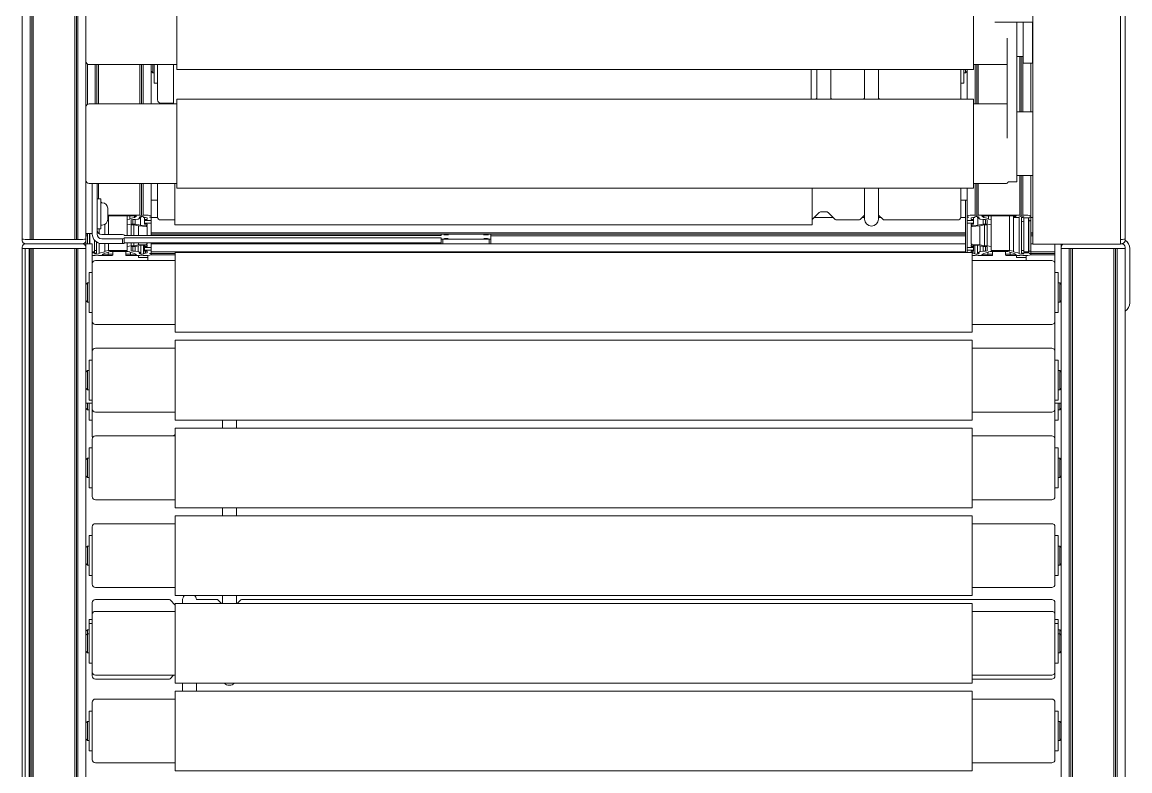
# Model space of a CAD drawing. Header units: metres. Extents: x 51 to 52746, y -259 to 37569.
# Drawn here: x 48994 to 49689, y 34579 to 35048 of the extents above; entities that cross this region are included whole.
import ezdxf

# ---------------------------------------------------------------- set-up
doc = ezdxf.new("R2010")
doc.units = ezdxf.units.M
doc.header["$LTSCALE"] = 500
doc.layers.add('Visible (ISO)', color=7, linetype='Continuous')

msp = doc.modelspace()

# ---------------------------------------------------------------- linework, layer by layer
at = {"layer": 'Visible (ISO)', "color": 4, "lineweight": 5}
for p, q in [((49627.773, 34909.039), (49627.773, 36871.539)), ((49682.773, 34909.039), (49682.773, 36871.539)), ((49685.552, 36436.402), (49685.552, 34912.297)), ((48993.552, 36231.539), (48993.552, 34912.297)), ((48998.552, 36231.539), (48998.552, 34911.983)), ((48999.552, 36231.539), (48999.552, 34912.088)), ((49000.552, 36231.539), (49000.552, 34911.983)), ((49026.552, 36231.539), (49026.552, 34911.983)), ((49027.552, 36231.539), (49027.552, 34912.088)), ((49028.552, 36231.539), (49028.552, 34911.983)), ((49033.552, 36231.539), (49033.552, 34912.297)), ((49090.552, 35074.613), (49090.552, 35018.613)), ((49590.552, 35074.613), (49590.552, 35018.613)), ((49603.773, 35048.225), (49627.773, 35048.225)), ((49617.552, 35044.104), (49617.552, 35048.225)), ((49617.552, 35044.104), (49617.552, 34969.515)), ((49621.552, 35044.104), (49621.552, 35048.225)), ((49621.552, 35044.104), (49621.552, 35022.613)), ((49627.552, 35048.225), (49627.552, 35044.104)), ((49627.552, 35022.613), (49627.552, 35044.104)), ((49611.552, 34975.455), (49611.552, 35038.164)), ((49034.467, 34996.704), (49034.467, 35021.933)), ((49035.552, 35021.613), (49090.552, 35021.613)), ((49039.467, 34997.024), (49039.467, 35021.613)), ((49040.467, 34997.024), (49040.467, 35021.613)), ((49041.467, 34997.024), (49041.467, 35021.613)), ((49067.467, 34997.024), (49067.467, 35021.613)), ((49068.467, 34997.024), (49068.467, 35021.613)), ((49069.467, 34997.024), (49069.467, 35021.613)), ((49074.467, 34997.024), (49074.467, 35021.613)), ((49075.467, 35016.477), (49075.467, 35021.613)), ((49076.467, 35021.613), (49076.467, 35009.977)), ((49078.467, 35021.613), (49078.467, 34999.477)), ((49088.553, 35021.613), (49088.553, 34997.024)), ((49590.552, 35021.613), (49610.552, 35021.613)), ((49591.467, 34997.024), (49591.467, 35021.613)), ((49592.467, 34997.024), (49592.467, 35021.613)), ((49593.467, 34997.024), (49593.467, 35021.613)), ((49621.552, 35026.613), (49617.552, 35026.613)), ((49619.467, 34992.024), (49619.467, 35026.613)), ((49620.467, 34992.024), (49620.467, 35026.613)), ((49621.467, 34992.024), (49621.467, 35026.613)), ((49627.552, 35022.613), (49621.552, 35022.613)), ((49626.467, 34992.024), (49626.467, 35022.613)), ((49627.773, 35026.613), (49627.552, 35026.613)), ((49074.467, 35017.477), (49075.467, 35016.477)), ((49075.467, 35016.477), (49076.467, 35016.477)), ((49590.552, 35018.613), (49090.552, 35018.613)), ((49488.553, 35018.613), (49488.553, 35000.024)), ((49492.067, 35000.024), (49492.067, 35018.613)), ((49500.867, 35018.613), (49500.867, 35000.024)), ((49522.067, 35000.024), (49522.067, 35018.613)), ((49530.867, 35000.024), (49530.867, 35018.613)), ((49582.467, 35000.024), (49582.467, 35018.613)), ((49584.467, 35009.977), (49584.467, 35018.613)), ((49585.467, 35016.477), (49584.467, 35016.477)), ((49585.467, 35018.613), (49585.467, 35016.477)), ((49586.467, 35017.477), (49585.467, 35016.477)), ((49586.467, 35000.024), (49586.467, 35018.613)), ((49076.467, 35009.977), (49078.467, 35009.977)), ((49584.467, 35009.977), (49582.467, 35009.977)), ((49492.067, 35000.577), (49491.514, 35000.024)), ((49500.867, 35000.577), (49501.42, 35000.024)), ((49522.067, 35000.577), (49521.514, 35000.024)), ((49530.867, 35000.577), (49531.42, 35000.024)), ((49035.552, 34997.024), (49090.552, 34997.024)), ((49080.467, 34997.477), (49088.553, 34997.477)), ((49090.552, 35000.024), (49090.552, 34944.024)), ((49590.552, 35000.024), (49090.552, 35000.024)), ((49590.552, 35000.024), (49590.552, 34944.024)), ((49590.552, 34997.024), (49610.552, 34997.024)), ((49627.773, 34992.024), (49617.552, 34992.024)), ((49617.552, 34948.024), (49617.552, 34969.515)), ((49627.773, 34952.024), (49617.552, 34952.024)), ((49619.467, 34927.223), (49619.467, 34952.024)), ((49620.467, 34927.012), (49620.467, 34952.024)), ((49621.467, 34927.223), (49621.467, 34952.024)), ((49626.467, 34926.589), (49626.467, 34952.024)), ((49035.552, 34947.024), (49090.552, 34947.024)), ((49037.552, 34918.449), (49037.552, 34947.024)), ((49040.552, 34947.024), (49040.552, 34915.338)), ((49041.467, 34937.382), (49041.467, 34947.024)), ((49067.467, 34927.223), (49067.467, 34947.024)), ((49068.467, 34927.012), (49068.467, 34947.024)), ((49069.467, 34927.223), (49069.467, 34947.024)), ((49074.467, 34926.589), (49074.467, 34947.024)), ((49078.467, 34947.024), (49078.467, 34926.173)), ((49089.26, 34921.173), (49089.26, 34947.024)), ((49590.552, 34947.024), (49610.552, 34947.024)), ((49591.467, 34927.223), (49591.467, 34947.024)), ((49592.467, 34927.012), (49592.467, 34947.024)), ((49593.467, 34927.223), (49593.467, 34947.024)), ((49612.284, 34948.024), (49617.552, 34948.024)), ((49590.552, 34944.024), (49090.552, 34944.024)), ((49489.26, 34921.173), (49489.26, 34944.024)), ((49522.067, 34924.773), (49522.067, 34944.024)), ((49530.867, 34944.024), (49530.867, 34924.773)), ((49582.467, 34926.173), (49582.467, 34944.024)), ((49586.467, 34926.589), (49586.467, 34944.024)), ((49040.552, 34937.382), (49042.852, 34937.382)), ((49042.852, 34918.582), (49042.852, 34937.382)), ((49043.752, 34934.982), (49042.852, 34934.982)), ((49047.252, 34924.482), (49047.252, 34931.482)), ((49074.467, 34936.673), (49078.467, 34936.673)), ((49586.467, 34936.673), (49582.467, 34936.673)), ((49585.467, 34936.673), (49585.467, 34907.716)), ((49047.252, 34927.223), (49067.467, 34927.223)), ((49064.753, 34926.694), (49047.252, 34926.694)), ((49047.831, 34914.968), (49047.831, 34926.694)), ((49059.42, 34924.433), (49059.42, 34926.694)), ((49059.42, 34924.433), (49061.067, 34924.782)), ((49059.42, 34921.591), (49059.42, 34924.433)), ((49061.067, 34925.109), (49061.067, 34926.694)), ((49061.067, 34925.109), (49063.973, 34925.827)), ((49061.067, 34924.782), (49061.067, 34925.109)), ((49062.92, 34924.39), (49061.92, 34924.178)), ((49061.92, 34924.178), (49061.92, 34921.81)), ((49062.92, 34921.599), (49062.92, 34924.39)), ((49064.468, 34924.39), (49062.92, 34924.39)), ((49063.973, 34925.827), (49063.973, 34926.694)), ((49063.973, 34925.827), (49065.223, 34926.553)), ((49066.364, 34924.733), (49064.468, 34924.39)), ((49064.468, 34921.599), (49064.468, 34924.39)), ((49067.954, 34925.656), (49066.364, 34924.733)), ((49067.467, 34927.223), (49068.467, 34927.012)), ((49067.864, 34920.984), (49067.864, 34925.604)), ((49067.954, 34925.656), (49067.954, 34926.252)), ((49068.467, 34927.012), (49069.467, 34927.223)), ((49069.467, 34927.223), (49071.467, 34927.223)), ((49069.606, 34925.748), (49069.606, 34926.161)), ((49070.907, 34925.748), (49069.606, 34925.748)), ((49070.42, 34924.369), (49070.42, 34925.748)), ((49070.42, 34923.967), (49070.42, 34924.369)), ((49070.42, 34922.022), (49070.42, 34923.967)), ((49071.967, 34925.524), (49070.907, 34925.748)), ((49070.92, 34924.474), (49071.467, 34924.474)), ((49073.467, 34923.861), (49070.92, 34923.861)), ((49071.967, 34924.58), (49071.967, 34925.524)), ((49074.467, 34926.166), (49073.467, 34925.954)), ((49073.467, 34925.954), (49074.467, 34925.743)), ((49074.467, 34926.589), (49074.467, 34926.166)), ((49074.467, 34925.743), (49074.467, 34926.166)), ((49074.467, 34925.743), (49074.467, 34924.073)), ((49078.521, 34925.709), (49074.467, 34925.709)), ((49074.467, 34921.916), (49074.467, 34924.073)), ((49080.467, 34924.173), (49089.26, 34924.173)), ((49493.674, 34928.88), (49489.26, 34924.466)), ((49502.431, 34925.709), (49490.503, 34925.709)), ((49498.553, 34929.173), (49494.381, 34929.173)), ((49499.26, 34928.88), (49503.674, 34924.466)), ((49504.381, 34924.173), (49518.553, 34924.173)), ((49522.067, 34927.273), (49519.26, 34924.466)), ((49522.067, 34925.709), (49520.503, 34925.709)), ((49530.867, 34927.273), (49533.674, 34924.466)), ((49532.431, 34925.709), (49530.867, 34925.709)), ((49534.381, 34924.173), (49580.467, 34924.173)), ((49585.467, 34925.709), (49582.412, 34925.709)), ((49586.467, 34926.589), (49586.467, 34926.166)), ((49586.467, 34925.743), (49586.467, 34926.166)), ((49586.467, 34926.166), (49587.467, 34925.954)), ((49587.467, 34925.954), (49586.467, 34925.743)), ((49586.467, 34925.743), (49586.467, 34924.073)), ((49586.467, 34921.916), (49586.467, 34924.073)), ((49587.467, 34923.861), (49590.014, 34923.861)), ((49588.967, 34925.524), (49590.026, 34925.748)), ((49588.967, 34924.58), (49588.967, 34925.524)), ((49591.467, 34927.223), (49589.467, 34927.223)), ((49590.014, 34924.474), (49589.467, 34924.474)), ((49590.026, 34925.748), (49591.328, 34925.748)), ((49590.514, 34924.369), (49590.514, 34925.748)), ((49590.514, 34923.967), (49590.514, 34924.369)), ((49590.514, 34922.022), (49590.514, 34923.967)), ((49591.328, 34925.748), (49591.328, 34926.161)), ((49592.467, 34927.012), (49591.467, 34927.223)), ((49593.467, 34927.223), (49592.467, 34927.012)), ((49592.98, 34925.656), (49592.98, 34926.252)), ((49592.98, 34925.656), (49594.569, 34924.733)), ((49593.07, 34920.984), (49593.07, 34925.604)), ((49619.467, 34927.223), (49593.467, 34927.223)), ((49594.569, 34924.733), (49596.465, 34924.39)), ((49596.96, 34925.827), (49595.711, 34926.553)), ((49596.181, 34926.694), (49616.753, 34926.694)), ((49596.465, 34921.599), (49596.465, 34924.39)), ((49596.465, 34924.39), (49598.014, 34924.39)), ((49596.96, 34925.827), (49596.96, 34926.694)), ((49599.867, 34925.109), (49596.96, 34925.827)), ((49598.014, 34921.599), (49598.014, 34924.39)), ((49598.014, 34924.39), (49599.014, 34924.178)), ((49599.014, 34924.178), (49599.014, 34921.81)), ((49599.867, 34925.109), (49599.867, 34926.694)), ((49599.867, 34924.782), (49599.867, 34925.109)), ((49601.514, 34924.433), (49599.867, 34924.782)), ((49601.514, 34924.433), (49601.514, 34926.694)), ((49601.514, 34921.591), (49601.514, 34924.433)), ((49613.102, 34905.033), (49613.102, 34926.694)), ((49615.567, 34904.512), (49615.567, 34926.694)), ((49615.927, 34925.8), (49615.927, 34926.694)), ((49617.223, 34926.553), (49615.927, 34925.8)), ((49615.927, 34925.8), (49619.156, 34925.8)), ((49619.156, 34925.8), (49619.156, 34926.109)), ((49619.156, 34903.274), (49619.156, 34925.8)), ((49620.467, 34927.012), (49619.467, 34927.223)), ((49621.467, 34927.223), (49620.467, 34927.012)), ((49620.667, 34925.64), (49620.667, 34926.269)), ((49620.667, 34925.64), (49620.667, 34923.417)), ((49623.467, 34927.223), (49621.467, 34927.223)), ((49621.967, 34925.426), (49621.967, 34904.283)), ((49624.967, 34925.426), (49621.967, 34925.426)), ((49621.967, 34925.426), (49625.167, 34925.426)), ((49621.967, 34923.417), (49621.967, 34925.426)), ((49624.967, 34904.283), (49624.967, 34925.426)), ((49625.167, 34925.426), (49625.167, 34923.84)), ((49625.167, 34904.494), (49625.167, 34923.84)), ((49625.467, 34925.954), (49626.467, 34926.166)), ((49626.467, 34925.743), (49625.467, 34925.954)), ((49626.467, 34926.166), (49626.467, 34926.589)), ((49626.467, 34925.743), (49626.467, 34926.166)), ((49626.467, 34923.84), (49626.467, 34925.743)), ((49627.773, 34925.709), (49626.467, 34925.709)), ((49626.467, 34904.494), (49626.467, 34923.84)), ((49037.552, 34915.763), (49037.552, 34918.449)), ((49040.552, 34918.582), (49042.852, 34918.582)), ((49041.777, 34915.546), (49041.777, 34918.582)), ((49043.752, 34920.982), (49042.852, 34920.982)), ((49045.367, 34914.968), (49045.367, 34921.377)), ((49061.884, 34921.07), (49059.42, 34921.591)), ((49059.42, 34914.445), (49059.42, 34921.591)), ((49063.544, 34921.07), (49061.884, 34921.07)), ((49061.884, 34914.445), (49061.884, 34921.07)), ((49061.92, 34921.81), (49062.92, 34921.599)), ((49062.92, 34921.599), (49064.468, 34921.599)), ((49066.582, 34920.52), (49063.544, 34921.07)), ((49063.544, 34914.445), (49063.544, 34921.07)), ((49064.468, 34921.599), (49067.864, 34920.984)), ((49071.309, 34920.157), (49066.582, 34920.52)), ((49066.582, 34914.445), (49066.582, 34920.52)), ((49067.864, 34920.984), (49071.296, 34920.72)), ((49070.42, 34921.62), (49070.42, 34922.022)), ((49070.92, 34922.128), (49073.467, 34922.128)), ((49071.467, 34921.514), (49070.92, 34921.514)), ((49071.967, 34920.82), (49071.967, 34921.409)), ((49071.967, 34914.445), (49071.967, 34919.958)), ((49074.467, 34921.916), (49074.467, 34914.445)), ((49089.26, 34921.173), (49489.26, 34921.173)), ((49586.467, 34921.916), (49586.467, 34907.158)), ((49590.014, 34922.128), (49587.467, 34922.128)), ((49588.967, 34920.82), (49588.967, 34921.409)), ((49588.967, 34909.116), (49588.967, 34919.958)), ((49589.467, 34921.514), (49590.014, 34921.514)), ((49589.625, 34920.157), (49594.351, 34920.52)), ((49593.07, 34920.984), (49589.638, 34920.72)), ((49590.514, 34921.62), (49590.514, 34922.022)), ((49596.465, 34921.599), (49593.07, 34920.984)), ((49594.351, 34920.52), (49597.389, 34921.07)), ((49594.351, 34908.554), (49594.351, 34920.52)), ((49598.014, 34921.599), (49596.465, 34921.599)), ((49597.389, 34921.07), (49599.049, 34921.07)), ((49597.389, 34908.004), (49597.389, 34921.07)), ((49599.014, 34921.81), (49598.014, 34921.599)), ((49599.049, 34921.07), (49601.514, 34921.591)), ((49599.049, 34908.004), (49599.049, 34921.07)), ((49601.514, 34907.483), (49601.514, 34921.591)), ((49620.667, 34904.927), (49620.667, 34923.417)), ((49621.167, 34923.312), (49621.467, 34923.312)), ((49625.667, 34923.734), (49625.967, 34923.734)), ((48993.552, 34911.302), (48993.552, 34912.297)), ((48996.552, 34911.983), (49030.552, 34911.983)), ((48996.552, 34911.983), (48998.552, 34911.983)), ((48998.552, 34911.983), (48999.552, 34912.088)), ((48999.552, 34912.088), (49000.552, 34911.983)), ((49000.552, 34911.983), (49026.552, 34911.983)), ((49026.552, 34911.983), (49027.552, 34912.088)), ((49027.552, 34912.088), (49028.552, 34911.983)), ((49028.552, 34911.983), (49030.552, 34911.983)), ((49037.552, 34915.763), (49033.552, 34915.763)), ((49034.467, 34915.209), (49033.552, 34915.209)), ((49034.467, 34914.209), (49033.552, 34914.209)), ((49033.552, 34912.297), (49033.552, 34911.302)), ((49033.552, 34909.209), (49033.552, 34911.302)), ((49034.467, 34909.209), (49034.467, 34915.763)), ((49035.767, 34909.209), (49035.767, 34915.763)), ((49035.967, 34915.763), (49035.967, 34909.209)), ((49037.552, 34915.338), (49037.552, 34915.763)), ((49038.967, 34904.283), (49038.967, 34911.489)), ((49040.267, 34904.927), (49040.267, 34910.345)), ((49043.552, 34914.968), (49056.552, 34914.968)), ((49056.552, 34912.354), (49043.552, 34912.354)), ((49057.552, 34914.863), (49056.552, 34914.968)), ((49056.552, 34912.354), (49057.552, 34912.459)), ((49056.552, 34909.371), (49056.552, 34912.354)), ((49057.552, 34914.863), (49057.552, 34914.445)), ((49057.552, 34914.445), (49256.552, 34914.445)), ((49057.552, 34912.877), (49057.552, 34912.459)), ((49256.552, 34912.877), (49057.552, 34912.877)), ((49057.552, 34912.459), (49057.552, 34909.475)), ((49057.552, 34909.893), (49256.552, 34909.893)), ((49059.42, 34907.483), (49059.42, 34909.893)), ((49061.884, 34908.004), (49061.884, 34909.893)), ((49063.544, 34908.004), (49063.544, 34909.893)), ((49066.582, 34908.554), (49066.582, 34909.893)), ((49071.967, 34909.116), (49071.967, 34909.893)), ((49585.467, 34916.209), (49074.467, 34916.209)), ((49257.359, 34915.209), (49074.467, 34915.209)), ((49074.467, 34909.893), (49074.467, 34907.158)), ((49257.552, 34915.229), (49256.552, 34915.124)), ((49256.552, 34914.445), (49256.552, 34915.124)), ((49256.552, 34912.198), (49256.552, 34912.877)), ((49256.552, 34912.198), (49257.552, 34912.093)), ((49256.552, 34909.214), (49256.552, 34912.198)), ((49257.552, 34915.229), (49286.552, 34915.229)), ((49257.552, 34912.093), (49257.552, 34909.109)), ((49286.552, 34912.093), (49257.552, 34912.093)), ((49287.552, 34915.124), (49286.552, 34915.229)), ((49286.552, 34912.093), (49287.552, 34912.198)), ((49286.552, 34909.109), (49286.552, 34912.093)), ((49585.467, 34915.209), (49286.746, 34915.209)), ((49287.552, 34915.124), (49287.552, 34912.198)), ((49585.467, 34914.209), (49287.552, 34914.209)), ((49287.552, 34912.198), (49287.552, 34909.214)), ((49627.773, 34916.209), (49626.467, 34916.209)), ((49627.773, 34915.209), (49626.467, 34915.209)), ((49627.773, 34914.209), (49626.467, 34914.209)), ((49685.552, 34912.297), (49685.552, 34911.302)), ((48993.552, 34906.209), (48993.552, 34907.209)), ((48993.552, 34906.209), (48995.352, 34906.209)), ((48993.552, 33366.209), (48993.552, 34906.209)), ((48995.352, 34906.209), (48993.552, 34906.209)), ((48995.352, 34906.209), (48998.052, 34906.209)), ((48995.352, 34906.209), (48995.352, 33366.209)), ((48996.552, 34909.209), (48995.552, 34909.209)), ((48996.552, 34909.209), (48999.552, 34909.209)), ((49030.552, 34906.209), (48998.052, 34906.209)), ((48998.052, 34906.209), (48998.552, 34906.209)), ((48998.052, 34906.209), (48998.052, 33366.209)), ((48998.552, 33366.209), (48998.552, 34906.209)), ((48999.552, 34909.209), (49027.552, 34909.209)), ((48999.552, 33366.209), (48999.552, 34906.209)), ((49000.552, 33366.209), (49000.552, 34906.209)), ((49000.552, 34906.209), (49026.552, 34906.209)), ((49026.552, 33366.209), (49026.552, 34906.209)), ((49027.552, 34909.209), (49030.552, 34909.209)), ((49027.552, 33366.209), (49027.552, 34906.209)), ((49028.552, 33366.209), (49028.552, 34906.209)), ((49028.552, 34906.209), (49030.552, 34906.209)), ((49031.552, 34909.209), (49030.552, 34909.209)), ((49030.552, 34906.209), (49033.552, 34906.209)), ((49033.552, 34906.209), (49030.552, 34906.209)), ((49033.552, 34909.209), (49033.552, 34907.221)), ((49033.552, 34909.209), (49033.552, 34909.209)), ((49033.552, 34909.209), (49033.552, 34907.209)), ((49033.552, 34909.209), (49037.552, 34909.209)), ((49033.552, 34907.209), (49033.552, 34906.209)), ((49033.552, 33366.209), (49033.552, 34906.209)), ((49037.552, 34906.209), (49037.552, 34909.209)), ((49037.552, 34896.709), (49037.552, 34906.209)), ((49037.552, 34904.283), (49038.967, 34904.283)), ((49037.552, 34903.648), (49038.967, 34903.648)), ((49038.967, 34903.648), (49038.967, 34904.927)), ((49039.467, 34905.033), (49039.767, 34905.033)), ((49040.267, 34904.927), (49040.267, 34903.434)), ((49041.777, 34903.274), (49041.777, 34909.638)), ((49041.777, 34903.274), (49045.367, 34904.161)), ((49043.552, 34909.371), (49056.552, 34909.371)), ((49044.96, 34903.247), (49043.711, 34902.522)), ((49047.867, 34903.965), (49044.96, 34903.247)), ((49045.367, 34904.512), (49045.367, 34909.371)), ((49045.367, 34904.512), (49047.831, 34905.033)), ((49045.367, 34904.161), (49045.367, 34904.512)), ((49047.467, 34902.601), (49047.467, 34903.867)), ((49047.831, 34905.033), (49047.831, 34909.371)), ((49047.831, 34905.033), (49058.42, 34905.033)), ((49048.867, 34904.504), (49047.867, 34904.293)), ((49047.867, 34904.293), (49047.867, 34903.965)), ((49060.067, 34904.504), (49048.867, 34904.504)), ((49050.367, 34902.601), (49050.367, 34904.504)), ((49057.552, 34909.475), (49056.552, 34909.371)), ((49058.567, 34902.601), (49058.567, 34904.504)), ((49059.42, 34907.483), (49061.884, 34908.004)), ((49059.42, 34905.244), (49059.42, 34907.483)), ((49061.067, 34904.293), (49060.067, 34904.504)), ((49061.067, 34903.965), (49061.067, 34904.293)), ((49063.973, 34903.247), (49061.067, 34903.965)), ((49061.467, 34902.601), (49061.467, 34903.867)), ((49061.884, 34908.004), (49063.544, 34908.004)), ((49062.92, 34907.475), (49061.92, 34907.264)), ((49061.92, 34907.264), (49061.92, 34904.896)), ((49061.92, 34904.896), (49062.92, 34904.684)), ((49062.92, 34904.684), (49062.92, 34907.475)), ((49064.468, 34907.475), (49062.92, 34907.475)), ((49062.92, 34904.684), (49064.468, 34904.684)), ((49063.544, 34908.004), (49066.582, 34908.554)), ((49065.223, 34902.522), (49063.973, 34903.247)), ((49067.864, 34908.09), (49064.468, 34907.475)), ((49064.468, 34904.684), (49064.468, 34907.475)), ((49064.468, 34904.684), (49066.364, 34904.341)), ((49066.364, 34904.341), (49066.364, 34907.819)), ((49066.364, 34904.341), (49067.954, 34903.418)), ((49066.582, 34908.554), (49071.309, 34908.918)), ((49071.296, 34908.354), (49067.864, 34908.09)), ((49067.954, 34903.418), (49067.954, 34908.097)), ((49069.606, 34903.326), (49069.606, 34908.224)), ((49069.606, 34903.326), (49070.907, 34903.326)), ((49070.42, 34907.454), (49070.42, 34908.287)), ((49070.42, 34907.052), (49070.42, 34907.454)), ((49070.42, 34905.107), (49070.42, 34907.052)), ((49070.42, 34904.706), (49070.42, 34905.107)), ((49070.907, 34903.326), (49070.907, 34904.6)), ((49070.907, 34903.326), (49071.967, 34903.55)), ((49070.92, 34907.56), (49071.467, 34907.56)), ((49073.467, 34906.947), (49070.92, 34906.947)), ((49070.92, 34905.213), (49073.467, 34905.213)), ((49071.467, 34904.6), (49070.92, 34904.6)), ((49071.967, 34907.666), (49071.967, 34908.255)), ((49071.967, 34903.55), (49071.967, 34904.494)), ((49074.467, 34903.331), (49073.467, 34903.12)), ((49073.467, 34903.12), (49074.467, 34902.908)), ((49256.603, 34909.209), (49074.467, 34909.209)), ((49256.603, 34909.209), (49074.467, 34909.209)), ((49074.467, 34905.002), (49074.467, 34907.158)), ((49074.467, 34905.002), (49074.467, 34903.331)), ((49585.467, 34904.209), (49074.467, 34904.209)), ((49074.467, 34902.908), (49074.467, 34903.331)), ((49089.552, 34903.209), (49074.467, 34903.209)), ((49074.467, 34902.908), (49074.467, 34902.486)), ((49089.552, 34903.709), (49089.552, 34853.709)), ((49589.552, 34903.709), (49089.552, 34903.709)), ((49257.552, 34909.109), (49256.552, 34909.214)), ((49286.552, 34909.109), (49257.552, 34909.109)), ((49287.552, 34909.214), (49286.552, 34909.109)), ((49585.467, 34909.209), (49287.501, 34909.209)), ((49585.467, 34909.209), (49287.501, 34909.209)), ((49585.467, 34903.709), (49585.467, 34907.716)), ((49586.467, 34905.002), (49586.467, 34907.158)), ((49586.467, 34905.002), (49586.467, 34903.709)), ((49587.467, 34906.947), (49590.014, 34906.947)), ((49590.014, 34905.213), (49587.467, 34905.213)), ((49588.967, 34907.666), (49588.967, 34908.255)), ((49588.967, 34903.709), (49588.967, 34904.494)), ((49590.014, 34907.56), (49589.467, 34907.56)), ((49589.467, 34904.6), (49590.014, 34904.6)), ((49589.552, 34903.709), (49589.552, 34853.709)), ((49590.026, 34903.326), (49589.552, 34903.427)), ((49594.351, 34908.554), (49589.625, 34908.918)), ((49589.638, 34908.354), (49593.07, 34908.09)), ((49590.026, 34903.326), (49590.026, 34904.6)), ((49591.328, 34903.326), (49590.026, 34903.326)), ((49590.514, 34907.454), (49590.514, 34908.287)), ((49590.514, 34907.052), (49590.514, 34907.454)), ((49590.514, 34905.107), (49590.514, 34907.052)), ((49590.514, 34904.706), (49590.514, 34905.107)), ((49591.328, 34903.326), (49591.328, 34908.224)), ((49592.98, 34903.418), (49592.98, 34908.097)), ((49594.569, 34904.341), (49592.98, 34903.418)), ((49593.07, 34908.09), (49596.465, 34907.475)), ((49597.389, 34908.004), (49594.351, 34908.554)), ((49594.569, 34904.341), (49594.569, 34907.819)), ((49596.465, 34904.684), (49594.569, 34904.341)), ((49595.711, 34902.522), (49596.96, 34903.247)), ((49596.465, 34904.684), (49596.465, 34907.475)), ((49596.465, 34907.475), (49598.014, 34907.475)), ((49598.014, 34904.684), (49596.465, 34904.684)), ((49596.96, 34903.247), (49599.867, 34903.965)), ((49599.049, 34908.004), (49597.389, 34908.004)), ((49598.014, 34904.684), (49598.014, 34907.475)), ((49598.014, 34907.475), (49599.014, 34907.264)), ((49599.014, 34904.896), (49598.014, 34904.684)), ((49599.014, 34907.264), (49599.014, 34904.896)), ((49601.514, 34907.483), (49599.049, 34908.004)), ((49599.467, 34902.601), (49599.467, 34903.867)), ((49599.867, 34904.293), (49600.867, 34904.504)), ((49599.867, 34903.965), (49599.867, 34904.293)), ((49600.867, 34904.504), (49612.067, 34904.504)), ((49601.514, 34905.244), (49601.514, 34907.483)), ((49602.367, 34902.601), (49602.367, 34904.504)), ((49613.102, 34905.033), (49602.514, 34905.033)), ((49610.567, 34902.601), (49610.567, 34904.504)), ((49612.067, 34904.504), (49613.067, 34904.293)), ((49613.067, 34904.293), (49613.067, 34903.965)), ((49613.067, 34903.965), (49615.973, 34903.247)), ((49615.567, 34904.512), (49613.102, 34905.033)), ((49613.467, 34902.601), (49613.467, 34903.867)), ((49615.567, 34904.161), (49615.567, 34904.512)), ((49619.156, 34903.274), (49615.567, 34904.161)), ((49615.973, 34903.247), (49617.223, 34902.522)), ((49620.667, 34904.927), (49620.667, 34903.434)), ((49621.467, 34905.033), (49621.167, 34905.033)), ((49621.967, 34903.648), (49621.967, 34904.927)), ((49621.967, 34904.283), (49624.967, 34904.283)), ((49625.167, 34903.648), (49621.967, 34903.648)), ((49625.167, 34904.494), (49625.167, 34903.648)), ((49625.467, 34903.12), (49626.467, 34903.331)), ((49626.467, 34902.908), (49625.467, 34903.12)), ((49625.967, 34904.6), (49625.667, 34904.6)), ((49627.773, 34909.209), (49626.467, 34909.209)), ((49627.773, 34909.209), (49626.467, 34909.209)), ((49626.467, 34903.331), (49626.467, 34904.494)), ((49641.552, 34904.209), (49626.467, 34904.209)), ((49626.467, 34902.908), (49626.467, 34903.331)), ((49641.552, 34903.209), (49626.467, 34903.209)), ((49626.467, 34902.486), (49626.467, 34902.908)), ((49627.773, 34909.039), (49630.773, 34909.039)), ((49646.773, 34909.039), (49630.773, 34909.039)), ((49641.552, 34906.209), (49641.552, 34909.039)), ((49641.552, 34896.709), (49641.552, 34906.209)), ((49645.552, 34909.039), (49645.552, 34907.209)), ((49645.552, 34906.209), (49645.552, 34907.209)), ((49645.552, 34906.209), (49648.552, 34906.209)), ((49645.552, 33366.209), (49645.552, 34906.209)), ((49645.552, 34906.209), (49648.552, 34906.209)), ((49646.773, 34909.039), (49682.773, 34909.039)), ((49682.552, 34906.209), (49648.552, 34906.209)), ((49650.552, 34906.209), (49648.552, 34906.209)), ((49650.552, 33366.209), (49650.552, 34906.209)), ((49651.552, 33366.209), (49651.552, 34906.209)), ((49652.552, 33366.209), (49652.552, 34906.209)), ((49678.552, 34906.209), (49652.552, 34906.209)), ((49678.552, 33366.209), (49678.552, 34906.209)), ((49679.552, 33366.209), (49679.552, 34906.209)), ((49680.552, 33366.209), (49680.552, 34906.209)), ((49682.552, 34906.209), (49680.552, 34906.209)), ((49682.552, 34906.209), (49685.552, 34906.209)), ((49682.552, 34906.209), (49685.552, 34906.209)), ((49683.552, 34909.209), (49682.773, 34909.209)), ((49685.552, 34907.209), (49685.552, 34906.209)), ((49685.552, 33366.209), (49685.552, 34906.209)), ((49688.552, 34906.209), (49688.552, 34872.209)), ((49039.467, 34901.851), (49037.552, 34901.851)), ((49037.552, 34896.709), (49037.552, 34860.709)), ((49040.467, 34902.063), (49039.467, 34901.851)), ((49089.552, 34898.709), (49039.552, 34898.709)), ((49041.467, 34901.851), (49040.467, 34902.063)), ((49049.367, 34901.851), (49041.467, 34901.851)), ((49044.181, 34902.38), (49046.967, 34902.38)), ((49047.467, 34902.486), (49047.467, 34902.601)), ((49047.967, 34902.707), (49049.867, 34902.707)), ((49050.367, 34902.601), (49050.367, 34902.063)), ((49058.567, 34902.063), (49058.567, 34902.601)), ((49059.067, 34902.707), (49060.967, 34902.707)), ((49067.467, 34901.851), (49059.567, 34901.851)), ((49061.467, 34902.601), (49061.467, 34902.486)), ((49061.967, 34902.38), (49064.753, 34902.38)), ((49066.467, 34900.583), (49066.467, 34901.851)), ((49066.467, 34900.583), (49072.467, 34900.583)), ((49068.467, 34902.063), (49067.467, 34901.851)), ((49069.467, 34901.851), (49068.467, 34902.063)), ((49071.467, 34901.851), (49069.467, 34901.851)), ((49072.467, 34900.583), (49072.467, 34901.888)), ((49072.467, 34898.709), (49072.467, 34900.583)), ((49089.552, 34902.209), (49074.166, 34902.209)), ((49589.552, 34901.851), (49591.467, 34901.851)), ((49639.552, 34898.709), (49589.552, 34898.709)), ((49591.467, 34901.851), (49592.467, 34902.063)), ((49592.467, 34902.063), (49593.467, 34901.851)), ((49593.467, 34901.851), (49601.367, 34901.851)), ((49598.967, 34902.38), (49596.181, 34902.38)), ((49599.467, 34902.601), (49599.467, 34902.486)), ((49601.867, 34902.707), (49599.967, 34902.707)), ((49602.367, 34902.063), (49602.367, 34902.601)), ((49610.567, 34902.601), (49610.567, 34902.063)), ((49612.967, 34902.707), (49611.067, 34902.707)), ((49611.567, 34901.851), (49619.467, 34901.851)), ((49613.467, 34902.486), (49613.467, 34902.601)), ((49616.753, 34902.38), (49613.967, 34902.38)), ((49617.467, 34900.583), (49617.467, 34901.851)), ((49617.467, 34900.583), (49623.467, 34900.583)), ((49619.467, 34901.851), (49620.467, 34902.063)), ((49620.467, 34902.063), (49621.467, 34901.851)), ((49621.467, 34901.851), (49623.467, 34901.851)), ((49623.467, 34900.583), (49623.467, 34901.851)), ((49623.467, 34898.709), (49623.467, 34900.583)), ((49641.552, 34902.209), (49626.166, 34902.209)), ((49641.552, 34860.709), (49641.552, 34896.709)), ((49035.552, 34891.209), (49035.552, 34866.209)), ((49035.552, 34891.209), (49037.552, 34891.209)), ((49643.552, 34891.209), (49641.552, 34891.209)), ((49643.552, 34866.209), (49643.552, 34891.209)), ((49033.552, 34883.709), (49034.552, 34884.709)), ((49034.552, 34872.709), (49034.552, 34884.709)), ((49034.552, 34884.709), (49035.552, 34884.709)), ((49644.552, 34884.709), (49643.552, 34884.709)), ((49644.552, 34884.709), (49644.552, 34872.709)), ((49645.552, 34883.709), (49644.552, 34884.709)), ((49033.552, 34873.709), (49034.552, 34872.709)), ((49034.552, 34872.709), (49035.552, 34872.709)), ((49644.552, 34872.709), (49643.552, 34872.709)), ((49645.552, 34873.709), (49644.552, 34872.709)), ((49035.552, 34866.209), (49037.552, 34866.209)), ((49643.552, 34866.209), (49641.552, 34866.209)), ((49037.552, 34841.709), (49037.552, 34860.709)), ((49089.552, 34858.709), (49039.552, 34858.709)), ((49639.552, 34858.709), (49589.552, 34858.709)), ((49641.552, 34841.709), (49641.552, 34860.709)), ((49589.552, 34853.709), (49089.552, 34853.709)), ((49089.552, 34848.709), (49089.552, 34798.709)), ((49589.552, 34848.709), (49089.552, 34848.709)), ((49589.552, 34848.709), (49589.552, 34798.709)), ((49037.552, 34841.709), (49037.552, 34805.709)), ((49089.552, 34843.709), (49039.552, 34843.709)), ((49639.552, 34843.709), (49589.552, 34843.709)), ((49641.552, 34805.709), (49641.552, 34841.709)), ((49035.552, 34836.209), (49035.552, 34811.209)), ((49035.552, 34836.209), (49037.552, 34836.209)), ((49643.552, 34836.209), (49641.552, 34836.209)), ((49643.552, 34811.209), (49643.552, 34836.209)), ((49033.552, 34828.709), (49034.552, 34829.709)), ((49034.552, 34817.709), (49034.552, 34829.709)), ((49034.552, 34829.709), (49035.552, 34829.709)), ((49644.552, 34829.709), (49643.552, 34829.709)), ((49644.552, 34829.709), (49644.552, 34817.709)), ((49645.552, 34828.709), (49644.552, 34829.709)), ((49033.552, 34818.709), (49034.552, 34817.709)), ((49034.552, 34817.709), (49035.552, 34817.709)), ((49644.552, 34817.709), (49643.552, 34817.709)), ((49645.552, 34818.709), (49644.552, 34817.709)), ((49037.552, 34809.209), (49033.552, 34809.209)), ((49033.552, 34806.209), (49034.552, 34805.209)), ((49034.552, 34805.209), (49034.552, 34809.209)), ((49035.552, 34811.209), (49037.552, 34811.209)), ((49035.552, 34809.209), (49035.552, 34798.709)), ((49037.552, 34805.709), (49037.552, 34788.209)), ((49643.552, 34811.209), (49641.552, 34811.209)), ((49641.552, 34809.209), (49645.552, 34809.209)), ((49641.552, 34788.209), (49641.552, 34805.709)), ((49643.552, 34798.709), (49643.552, 34809.209)), ((49644.552, 34809.209), (49644.552, 34805.209)), ((49645.552, 34806.209), (49644.552, 34805.209)), ((49034.552, 34805.209), (49035.552, 34805.209)), ((49035.552, 34798.709), (49037.552, 34798.709)), ((49089.552, 34803.709), (49039.552, 34803.709)), ((49589.552, 34798.709), (49089.552, 34798.709)), ((49119.152, 34793.709), (49119.152, 34798.709)), ((49127.952, 34793.709), (49127.952, 34798.709)), ((49639.552, 34803.709), (49589.552, 34803.709)), ((49643.552, 34798.709), (49641.552, 34798.709)), ((49644.552, 34805.209), (49643.552, 34805.209)), ((49089.552, 34793.709), (49089.552, 34743.709)), ((49589.552, 34793.709), (49089.552, 34793.709)), ((49589.552, 34793.709), (49589.552, 34743.709)), ((49037.552, 34786.709), (49037.552, 34750.709)), ((49089.552, 34788.709), (49039.552, 34788.709)), ((49089.552, 34789.709), (49088.552, 34788.709)), ((49639.552, 34788.709), (49589.552, 34788.709)), ((49641.552, 34750.709), (49641.552, 34786.709)), ((49035.552, 34781.209), (49035.552, 34756.209)), ((49035.552, 34781.209), (49037.552, 34781.209)), ((49643.552, 34781.209), (49641.552, 34781.209)), ((49643.552, 34756.209), (49643.552, 34781.209)), ((49033.552, 34773.709), (49034.552, 34774.709)), ((49034.552, 34762.709), (49034.552, 34774.709)), ((49034.552, 34774.709), (49035.552, 34774.709)), ((49644.552, 34774.709), (49643.552, 34774.709)), ((49644.552, 34774.709), (49644.552, 34762.709)), ((49645.552, 34773.709), (49644.552, 34774.709)), ((49033.552, 34763.709), (49034.552, 34762.709)), ((49034.552, 34762.709), (49035.552, 34762.709)), ((49644.552, 34762.709), (49643.552, 34762.709)), ((49645.552, 34763.709), (49644.552, 34762.709)), ((49035.552, 34756.209), (49037.552, 34756.209)), ((49643.552, 34756.209), (49641.552, 34756.209)), ((49089.552, 34748.709), (49039.552, 34748.709)), ((49589.552, 34743.709), (49089.552, 34743.709)), ((49119.152, 34738.709), (49119.152, 34743.709)), ((49127.952, 34738.709), (49127.952, 34743.709)), ((49639.552, 34748.709), (49589.552, 34748.709)), ((49089.552, 34738.709), (49089.552, 34688.709)), ((49589.552, 34738.709), (49089.552, 34738.709)), ((49589.552, 34738.709), (49589.552, 34688.709)), ((49037.552, 34731.709), (49037.552, 34695.709)), ((49089.552, 34733.709), (49039.552, 34733.709)), ((49639.552, 34733.709), (49589.552, 34733.709)), ((49641.552, 34695.709), (49641.552, 34731.709)), ((49035.552, 34726.209), (49035.552, 34701.209)), ((49035.552, 34726.209), (49037.552, 34726.209)), ((49643.552, 34726.209), (49641.552, 34726.209)), ((49643.552, 34701.209), (49643.552, 34726.209)), ((49033.552, 34718.709), (49034.552, 34719.709)), ((49034.552, 34707.709), (49034.552, 34719.709)), ((49034.552, 34719.709), (49035.552, 34719.709)), ((49644.552, 34719.709), (49643.552, 34719.709)), ((49644.552, 34719.709), (49644.552, 34707.709)), ((49645.552, 34718.709), (49644.552, 34719.709)), ((49033.552, 34708.709), (49034.552, 34707.709)), ((49645.552, 34708.709), (49644.552, 34707.709)), ((49034.552, 34707.709), (49035.552, 34707.709)), ((49644.552, 34707.709), (49643.552, 34707.709)), ((49035.552, 34701.209), (49037.552, 34701.209)), ((49643.552, 34701.209), (49641.552, 34701.209)), ((49089.552, 34693.709), (49039.552, 34693.709)), ((49589.552, 34688.709), (49089.552, 34688.709)), ((49119.152, 34683.709), (49119.152, 34688.709)), ((49127.952, 34683.709), (49127.952, 34688.709)), ((49639.552, 34693.709), (49589.552, 34693.709)), ((49037.552, 34684.209), (49037.552, 34676.709)), ((49085.638, 34686.209), (49039.552, 34686.209)), ((49089.552, 34682.709), (49086.345, 34685.916)), ((49089.552, 34683.709), (49089.552, 34633.709)), ((49589.552, 34683.709), (49089.552, 34683.709)), ((49094.152, 34683.709), (49094.152, 34685.609)), ((49115.638, 34686.209), (49102.911, 34686.209)), ((49118.552, 34683.709), (49116.345, 34685.916)), ((49128.552, 34683.709), (49130.759, 34685.916)), ((49639.552, 34686.209), (49131.466, 34686.209)), ((49589.552, 34683.709), (49589.552, 34633.709)), ((49641.552, 34676.709), (49641.552, 34684.209)), ((49035.552, 34673.709), (49035.552, 34671.209)), ((49035.552, 34673.709), (49037.552, 34673.709)), ((49037.552, 34676.709), (49037.552, 34640.709)), ((49089.552, 34678.709), (49039.552, 34678.709)), ((49639.552, 34678.709), (49589.552, 34678.709)), ((49641.552, 34640.709), (49641.552, 34676.709)), ((49643.552, 34673.709), (49641.552, 34673.709)), ((49643.552, 34671.209), (49643.552, 34673.709)), ((49033.552, 34666.209), (49034.552, 34667.209)), ((49034.552, 34664.709), (49034.552, 34667.209)), ((49034.552, 34667.209), (49035.552, 34667.209)), ((49035.552, 34671.209), (49035.552, 34646.209)), ((49035.552, 34671.209), (49037.552, 34671.209)), ((49643.552, 34671.209), (49641.552, 34671.209)), ((49643.552, 34646.209), (49643.552, 34671.209)), ((49644.552, 34667.209), (49643.552, 34667.209)), ((49644.552, 34667.209), (49644.552, 34664.709)), ((49645.552, 34666.209), (49644.552, 34667.209)), ((49033.552, 34663.709), (49034.552, 34664.709)), ((49034.552, 34652.709), (49034.552, 34664.709)), ((49034.552, 34664.709), (49035.552, 34664.709)), ((49644.552, 34664.709), (49643.552, 34664.709)), ((49644.552, 34664.709), (49644.552, 34652.709)), ((49645.552, 34663.709), (49644.552, 34664.709)), ((49033.552, 34653.709), (49034.552, 34652.709)), ((49034.552, 34652.709), (49035.552, 34652.709)), ((49644.552, 34652.709), (49643.552, 34652.709)), ((49645.552, 34653.709), (49644.552, 34652.709)), ((49035.552, 34646.209), (49037.552, 34646.209)), ((49643.552, 34646.209), (49641.552, 34646.209)), ((49037.552, 34640.709), (49037.552, 34638.209)), ((49641.552, 34638.209), (49641.552, 34640.709)), ((49089.552, 34638.709), (49039.552, 34638.709)), ((49085.638, 34636.209), (49039.552, 34636.209)), ((49088.552, 34638.709), (49086.345, 34636.502)), ((49589.552, 34633.709), (49089.552, 34633.709)), ((49094.152, 34628.709), (49094.152, 34633.709)), ((49102.952, 34628.709), (49102.952, 34633.709)), ((49639.552, 34638.709), (49589.552, 34638.709)), ((49639.552, 34636.209), (49589.552, 34636.209)), ((49089.552, 34628.709), (49089.552, 34578.709)), ((49589.552, 34628.709), (49089.552, 34628.709)), ((49589.552, 34628.709), (49589.552, 34578.709)), ((49037.552, 34621.709), (49037.552, 34585.709)), ((49089.552, 34623.709), (49039.552, 34623.709)), ((49639.552, 34623.709), (49589.552, 34623.709)), ((49641.552, 34585.709), (49641.552, 34621.709)), ((49035.552, 34616.209), (49035.552, 34591.209)), ((49035.552, 34616.209), (49037.552, 34616.209)), ((49643.552, 34616.209), (49641.552, 34616.209)), ((49643.552, 34591.209), (49643.552, 34616.209)), ((49033.552, 34608.709), (49034.552, 34609.709)), ((49034.552, 34597.709), (49034.552, 34609.709)), ((49034.552, 34609.709), (49035.552, 34609.709)), ((49644.552, 34609.709), (49643.552, 34609.709)), ((49644.552, 34609.709), (49644.552, 34597.709)), ((49645.552, 34608.709), (49644.552, 34609.709)), ((49033.552, 34598.709), (49034.552, 34597.709)), ((49034.552, 34597.709), (49035.552, 34597.709)), ((49644.552, 34597.709), (49643.552, 34597.709)), ((49645.552, 34598.709), (49644.552, 34597.709)), ((49035.552, 34591.209), (49037.552, 34591.209)), ((49643.552, 34591.209), (49641.552, 34591.209)), ((49089.552, 34583.709), (49039.552, 34583.709)), ((49639.552, 34583.709), (49589.552, 34583.709)), ((49589.552, 34578.709), (49089.552, 34578.709))]:
    msp.add_line(p, q, dxfattribs=at)
for centre, radius, start, end in [((49035.552, 35023.613), 2, 180, 270), ((49610.552, 35023.613), 2, 270, 300), ((49035.552, 34995.024), 2, 90, 180), ((49080.467, 34999.477), 2, 180, 270), ((49610.552, 34995.024), 2, 60, 90), ((49035.552, 34949.024), 2, 180, 270), ((49610.552, 34949.024), 2, 270, 330), ((49040.752, 34932.763), 3.5, 39.348485, 53.130102), ((49043.752, 34931.482), 3.5, 0, 90), ((49043.752, 34924.482), 3.5, 270, 0), ((49080.467, 34926.173), 2, 180, 270), ((49494.381, 34928.173), 1, 90, 135), ((49498.553, 34928.173), 1, 45, 90), ((49504.381, 34925.173), 1, 225, 270), ((49518.553, 34925.173), 1, 270, 315), ((49526.467, 34924.773), 4.4, 180, 0), ((49534.381, 34925.173), 1, 225, 270), ((49580.467, 34926.173), 2, 270, 0), ((49682.552, 34906.209), 6, 0, 59.998677), ((48995.552, 34907.209), 2, 90, 180), ((49031.552, 34907.209), 2, 0, 90), ((49647.552, 34907.209), 2, 113.754137, 180), ((49683.552, 34907.209), 2, 0, 90), ((49039.552, 34896.709), 2, 90, 180), ((49639.552, 34896.709), 2, 0, 90), ((49682.552, 34872.209), 6, 300.001323, 0), ((49039.552, 34860.709), 2, 180, 270), ((49639.552, 34860.709), 2, 270, 0), ((49039.552, 34841.709), 2, 90, 180), ((49639.552, 34841.709), 2, 0, 90), ((49039.552, 34805.709), 2, 180, 270), ((49639.552, 34805.709), 2, 270, 0), ((49039.552, 34786.709), 2, 90, 180), ((49039.552, 34788.209), 2, 180, 202.024313), ((49639.552, 34786.709), 2, 0, 90), ((49639.552, 34788.209), 2, 337.975687, 0), ((49039.552, 34750.709), 2, 180, 270), ((49639.552, 34750.709), 2, 270, 0), ((49039.552, 34731.709), 2, 90, 180), ((49639.552, 34731.709), 2, 0, 90), ((49039.552, 34695.709), 2, 180, 270), ((49639.552, 34695.709), 2, 270, 0), ((49098.552, 34685.609), 4.4, 135.207166, 180), ((49098.552, 34685.609), 4.4, 7.83748, 44.792834), ((49039.552, 34684.209), 2, 90, 180), ((49085.638, 34685.209), 1, 45, 90), ((49115.638, 34685.209), 1, 45, 90), ((49131.466, 34685.209), 1, 90, 135), ((49639.552, 34684.209), 2, 0, 90), ((49039.552, 34676.709), 2, 90, 180), ((49639.552, 34676.709), 2, 0, 90), ((49039.552, 34640.709), 2, 180, 270), ((49639.552, 34640.709), 2, 270, 0), ((49039.552, 34638.209), 2, 180, 270), ((49085.638, 34637.209), 1, 270, 315), ((49123.552, 34636.809), 4.4, 224.792834, 315.207166), ((49639.552, 34638.209), 2, 270, 0), ((49039.552, 34621.709), 2, 90, 180), ((49639.552, 34621.709), 2, 0, 90), ((49039.552, 34585.709), 2, 180, 270), ((49639.552, 34585.709), 2, 270, 0)]:
    msp.add_arc(centre, radius, start, end, dxfattribs=at)
at = {"layer": 'Visible (ISO)', "color": 4, "lineweight": 5, "extrusion": (0, 0, -1)}
for centre, major_axis, ratio, start_param, end_param in [((49064.753, 34926.589), (-0.5, 0), 0.2114308, 1.5707963, 3.4906585), ((49068.467, 34925.954), (-1.5, 0), 0.2114308, -1.2217305, 3.8502189), ((49070.92, 34924.369), (-0.5, 0), 0.2114308, 0, 1.5707963), ((49070.92, 34923.967), (-0.5, 0), 0.2114308, -1.5707963, 0), ((49071.467, 34926.589), (-3, 0), 0.2114308, 1.5707963, 3.1415926), ((49071.467, 34924.58), (-0.5, 0), 0.2114308, 3.1415927, 4.712389), ((49073.467, 34924.073), (-1, 0), 0.2114308, 3.1415927, 4.712389), ((49589.467, 34926.589), (-3, 0), 0.2114308, 0, 1.5707963), ((49587.467, 34924.073), (-1, 0), 0.2114308, 4.712389, 6.2831853), ((49589.467, 34924.58), (-0.5, 0), 0.2114308, -1.5707963, 0), ((49590.014, 34924.369), (-0.5, 0), 0.2114308, 1.5707963, 3.1415926), ((49590.014, 34923.967), (-0.5, 0), 0.2114308, 3.1415927, 4.712389), ((49592.467, 34925.954), (-1.5, 0), 0.2114308, -0.7086263, 4.3633231), ((49596.181, 34926.589), (-0.5, 0), 0.2114308, -0.3490659, 1.5707963), ((49616.753, 34926.589), (-0.5, 0), 0.2114308, 1.5707963, 3.4906585), ((49620.467, 34925.954), (-1.5, 0), 0.2114308, -0.5078847, 4.5786574), ((49623.467, 34926.589), (-3, 0), 0.2114308, 1.5707963, 3.1415926), ((49625.667, 34923.84), (-0.5, 0), 0.2114308, 4.712389, 6.2831853), ((49625.967, 34923.84), (-0.5, 0), 0.2114308, 3.1415927, 4.712389), ((49043.552, 34917.951), (-3, 0), 0.9945219, 4.712389, 6.2831853), ((49070.92, 34922.022), (-0.5, 0), 0.2114308, 0, 1.5707963), ((49070.92, 34921.62), (-0.5, 0), 0.2114308, -1.5707963, 0), ((49071.467, 34920.82), (-0.5, 0), 0.2114308, 3.1415927, 5.0614548), ((49070.967, 34919.958), (-1, 0), 0.2114308, 1.9198622, 3.1415926), ((49071.467, 34921.409), (-0.5, 0), 0.2114308, 1.5707963, 3.1415926), ((49073.467, 34921.916), (-1, 0), 0.2114308, 1.5707963, 3.1415926), ((49587.467, 34921.916), (-1, 0), 0.2114308, 0, 1.5707963), ((49589.467, 34921.409), (-0.5, 0), 0.2114308, 0, 1.5707963), ((49589.467, 34920.82), (-0.5, 0), 0.2114308, 4.3633231, 6.2831853), ((49589.967, 34919.958), (-1, 0), 0.2114308, 0, 1.2217305), ((49590.014, 34922.022), (-0.5, 0), 0.2114308, 1.5707963, 3.1415926), ((49590.014, 34921.62), (-0.5, 0), 0.2114308, 3.1415927, 4.712389), ((49621.167, 34923.417), (-0.5, 0), 0.2114308, 4.712389, 6.2831853), ((49621.467, 34923.417), (-0.5, 0), 0.2114308, 3.1415927, 4.712389), ((48996.552, 34912.297), (-3, 0), 0.1045285, 4.712389, 6.2831853), ((48996.552, 34912.297), (-3, 0), 0.1045285, 4.712389, 6.2831853), ((49030.552, 34912.297), (-3, 0), 0.1045285, 3.1415927, 4.712389), ((49030.552, 34912.297), (-3, 0), 0.1045285, 3.1415927, 4.712389), ((49043.552, 34915.338), (-6, 0), 0.9945219, -1.5707963, 0), ((49043.552, 34915.338), (-3, 0), 0.9945219, -1.5707963, 0), ((49259.552, 34914.915), (-1.5, 0), 0.1045285, 3.1415927, 9.424778), ((49259.552, 34912.407), (-1.5, 0), 0.1045285, 3.1415927, 9.424778), ((49284.552, 34914.915), (-1.5, 0), 0.1045285, 3.1415927, 9.424778), ((49284.552, 34912.407), (-1.5, 0), 0.1045285, 3.1415927, 9.424778), ((49682.552, 34912.297), (-3, 0), 0.1045285, 3.1415927, 4.6385186), ((49682.552, 34912.297), (-3, 0), 0.1045285, 3.1415927, 4.6385186), ((49040.467, 34903.12), (-1.5, 0), 0.2114308, 2.633708, 7.72025), ((49039.467, 34904.927), (-0.5, 0), 0.2114308, 0, 1.5707963), ((49039.767, 34904.927), (-0.5, 0), 0.2114308, 1.5707963, 3.1415926), ((49058.42, 34905.244), (-1, 0), 0.2114308, 3.1415927, 4.712389), ((49068.467, 34903.12), (-1.5, 0), 0.2114308, 2.4329664, 7.5049158), ((49070.92, 34907.454), (-0.5, 0), 0.2114308, 0, 1.5707963), ((49070.92, 34907.052), (-0.5, 0), 0.2114308, -1.5707963, 0), ((49070.92, 34905.107), (-0.5, 0), 0.2114308, 0, 1.5707963), ((49070.92, 34904.706), (-0.5, 0), 0.2114308, -1.5707963, 0), ((49071.467, 34908.255), (-0.5, 0), 0.2114308, 1.2217305, 3.1415926), ((49070.967, 34909.116), (-1, 0), 0.2114308, 3.1415927, 4.3633231), ((49071.467, 34907.666), (-0.5, 0), 0.2114308, 3.1415927, 4.712389), ((49071.467, 34904.494), (-0.5, 0), 0.2114308, 1.5707963, 3.1415926), ((49073.467, 34907.158), (-1, 0), 0.2114308, 3.1415927, 4.712389), ((49073.467, 34905.002), (-1, 0), 0.2114308, 1.5707963, 3.1415926), ((49587.467, 34907.158), (-1, 0), 0.2114308, 4.712389, 6.2831853), ((49587.467, 34905.002), (-1, 0), 0.2114308, 0, 1.5707963), ((49589.967, 34909.116), (-1, 0), 0.2114308, -1.2217305, 0), ((49589.467, 34908.255), (-0.5, 0), 0.2114308, 0, 1.9198622), ((49589.467, 34907.666), (-0.5, 0), 0.2114308, -1.5707963, 0), ((49589.467, 34904.494), (-0.5, 0), 0.2114308, 0, 1.5707963), ((49590.014, 34907.454), (-0.5, 0), 0.2114308, 1.5707963, 3.1415926), ((49590.014, 34907.052), (-0.5, 0), 0.2114308, 3.1415927, 4.712389), ((49590.014, 34905.107), (-0.5, 0), 0.2114308, 1.5707963, 3.1415926), ((49590.014, 34904.706), (-0.5, 0), 0.2114308, 3.1415927, 4.712389), ((49592.467, 34903.12), (-1.5, 0), 0.2114308, 1.9198622, 6.9918116), ((49602.514, 34905.244), (-1, 0), 0.2114308, -1.5707963, 0), ((49620.467, 34903.12), (-1.5, 0), 0.2114308, 1.7045279, 6.79107), ((49621.167, 34904.927), (-0.5, 0), 0.2114308, 0, 1.5707963), ((49621.467, 34904.927), (-0.5, 0), 0.2114308, 1.5707963, 3.1415926), ((49625.667, 34904.494), (-0.5, 0), 0.2114308, 0, 1.5707963), ((49625.967, 34904.494), (-0.5, 0), 0.2114308, 1.5707963, 3.1415926), ((49044.181, 34902.486), (-0.5, 0), 0.2114308, -1.5707963, 0.3490659), ((49046.967, 34902.486), (-0.5, 0), 0.2114308, 3.1415927, 4.712389), ((49047.967, 34902.601), (-0.5, 0), 0.2114308, 0, 1.5707963), ((49049.367, 34902.063), (-1, 0), 0.2114308, 3.1415927, 4.712389), ((49049.867, 34902.601), (-0.5, 0), 0.2114308, 1.5707963, 3.1415926), ((49059.067, 34902.601), (-0.5, 0), 0.2114308, 0, 1.5707963), ((49059.567, 34902.063), (-1, 0), 0.2114308, -1.5707963, 0), ((49060.967, 34902.601), (-0.5, 0), 0.2114308, 1.5707963, 3.1415926), ((49061.967, 34902.486), (-0.5, 0), 0.2114308, 4.712389, 6.2831853), ((49064.753, 34902.486), (-0.5, 0), 0.2114308, 2.7925268, 4.712389), ((49071.467, 34902.486), (-3, 0), 0.2114308, 3.1415927, 4.712389), ((49596.181, 34902.486), (-0.5, 0), 0.2114308, -1.5707963, 0.3490658), ((49598.967, 34902.486), (-0.5, 0), 0.2114308, 3.1415927, 4.712389), ((49599.967, 34902.601), (-0.5, 0), 0.2114308, 0, 1.5707963), ((49601.367, 34902.063), (-1, 0), 0.2114308, 3.1415927, 4.712389), ((49601.867, 34902.601), (-0.5, 0), 0.2114308, 1.5707963, 3.1415926), ((49611.067, 34902.601), (-0.5, 0), 0.2114308, 0, 1.5707963), ((49611.567, 34902.063), (-1, 0), 0.2114308, 4.712389, 6.2831853), ((49612.967, 34902.601), (-0.5, 0), 0.2114308, 1.5707963, 3.1415926), ((49613.967, 34902.486), (-0.5, 0), 0.2114308, -1.5707963, 0), ((49616.753, 34902.486), (-0.5, 0), 0.2114308, 2.7925268, 4.712389), ((49623.467, 34902.486), (-3, 0), 0.2114308, 3.1415927, 4.712389)]:
    msp.add_ellipse(centre, major_axis=major_axis, ratio=ratio, start_param=start_param, end_param=end_param, dxfattribs=at)
at = {"layer": 'Visible (ISO)', "color": 4, "lineweight": 5}
for points, knots in [([(48996.058, 34909.209), (48995.975, 34909.212), (48995.893, 34909.217), (48995.695, 34909.232), (48995.581, 34909.243), (48995.335, 34909.279), (48995.219, 34909.292), (48994.919, 34909.388), (48994.837, 34909.417), (48994.646, 34909.507), (48994.55, 34909.556), (48994.341, 34909.7), (48994.243, 34909.776), (48994.057, 34909.965), (48993.976, 34910.059), (48993.776, 34910.356), (48993.656, 34910.597), (48993.567, 34911.02), (48993.552, 34911.161), (48993.552, 34911.302)], [1.9851586, 1.9851586, 1.9851586, 1.9851586, 2.1991149, 2.1991149, 2.5132741, 2.5132741, 2.8274334, 2.8274334, 2.9223762, 2.9223762, 2.9915029, 2.9915029, 3.0391018, 3.0391018, 3.0712939, 3.0712939, 3.1195931, 3.1195931, 3.1415927, 3.1415927, 3.1415927, 3.1415927]), ([(49033.552, 34911.302), (49033.552, 34911.087), (49033.516, 34910.874), (49033.39, 34910.484), (49033.299, 34910.313), (49033.088, 34909.998), (49032.967, 34909.877), (49032.703, 34909.646), (49032.578, 34909.573), (49032.309, 34909.429), (49032.201, 34909.393), (49031.972, 34909.32), (49031.88, 34909.302), (49031.657, 34909.26), (49031.544, 34909.246), (49031.31, 34909.224), (49031.192, 34909.216), (49031.063, 34909.209), (49031.055, 34909.209), (49031.047, 34909.209)], [0, 0, 0, 0, 0.0334938, 0.0334938, 0.0703748, 0.0703748, 0.1187057, 0.1187057, 0.1929436, 0.1929436, 0.3162168, 0.3162168, 0.507492, 0.507492, 0.8216513, 0.8216513, 1.1358106, 1.1358106, 1.1564341, 1.1564341, 1.1564341, 1.1564341]), ([(49685.552, 34911.302), (49685.552, 34911.087), (49685.516, 34910.874), (49685.39, 34910.484), (49685.299, 34910.313), (49685.088, 34909.998), (49684.967, 34909.877), (49684.703, 34909.646), (49684.578, 34909.573), (49684.309, 34909.429), (49684.201, 34909.393), (49683.972, 34909.32), (49683.88, 34909.302), (49683.657, 34909.26), (49683.544, 34909.246), (49683.31, 34909.224), (49683.192, 34909.216), (49683.063, 34909.209), (49683.055, 34909.209), (49683.047, 34909.209)], [0, 0, 0, 0, 0.0334938, 0.0334938, 0.0703748, 0.0703748, 0.1187057, 0.1187057, 0.1929436, 0.1929436, 0.3162168, 0.3162168, 0.507492, 0.507492, 0.8216513, 0.8216513, 1.1358106, 1.1358106, 1.1564341, 1.1564341, 1.1564341, 1.1564341])]:
    msp.add_open_spline(points, degree=3, knots=knots, dxfattribs=at)

doc.saveas('drawing.dxf')
